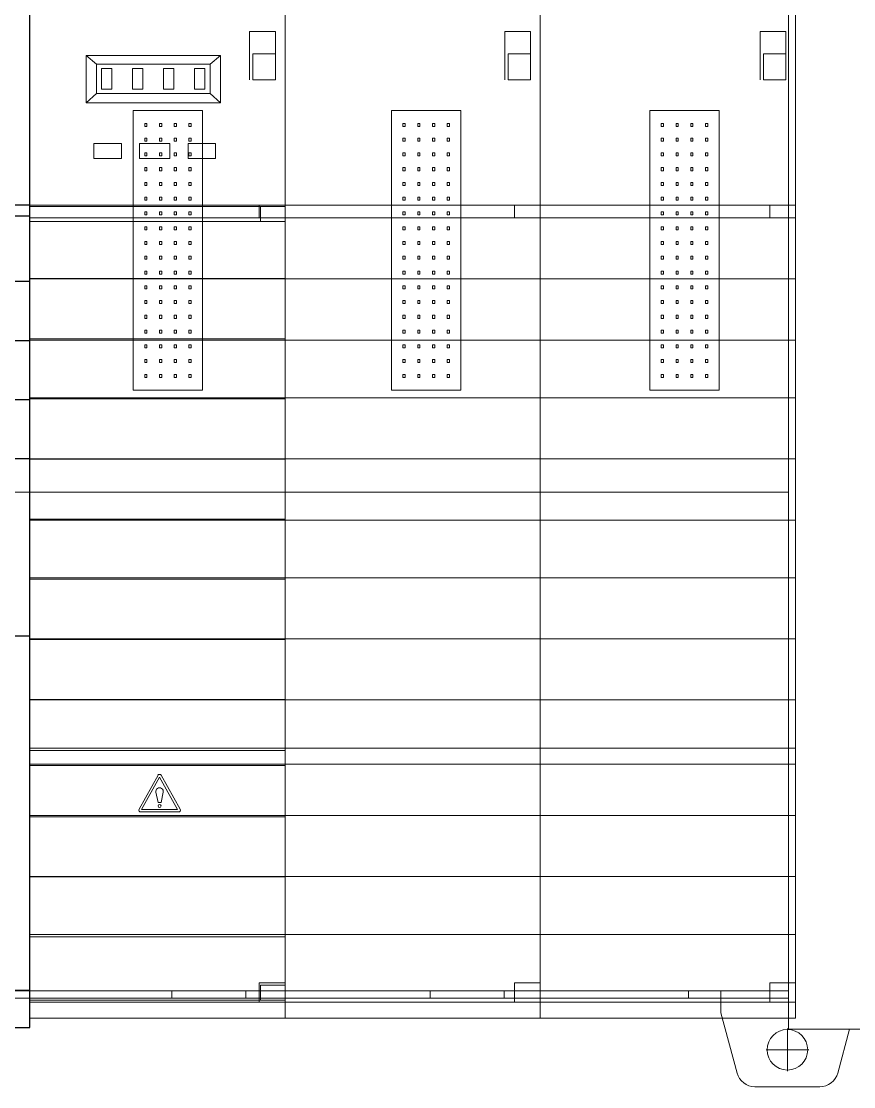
# Model space of a CAD drawing. Header units: millimetres. Extents: x 0 to 3780, y 0 to 2673.
# Drawn here: x 568.6 to 681.4, y 929 to 1073.3 of the extents above; entities that cross this region are included whole.
import ezdxf

# ---------------------------------------------------------------- set-up
doc = ezdxf.new("R2010")
doc.units = ezdxf.units.MM
for name, color, linetype, lineweight in [('AM_0', 7, 'Continuous', 5), ('AM_7', 7, 'Continuous', 5), ('AM_9', 6, 'Continuous', 5), ('EPLAN100', 7, 'Continuous', 5), ('EPLAN102', 7, 'Continuous', 5)]:
    doc.layers.add(name, color=color, linetype=linetype, lineweight=lineweight)

msp = doc.modelspace()

# ---------------------------------------------------------------- linework, layer by layer
at = {"lineweight": 0}
for p, q in [((599.54, 1065.41), (599.54, 1071.94)), ((603.04, 1071.94), (599.54, 1071.94)), ((603.04, 1068.9), (603.04, 1071.94)), ((634.14, 1065.41), (634.14, 1071.94)), ((637.64, 1071.94), (634.14, 1071.94)), ((637.64, 1068.9), (637.64, 1071.94)), ((668.74, 1065.41), (668.74, 1071.94)), ((672.24, 1071.94), (668.74, 1071.94)), ((672.24, 1068.9), (672.24, 1071.94)), ((599.98, 1068.9), (603.04, 1068.9)), ((599.98, 1068.9), (599.98, 1065.41)), ((603.04, 1065.41), (603.04, 1068.9)), ((634.58, 1068.9), (637.64, 1068.9)), ((634.58, 1068.9), (634.58, 1065.41)), ((637.64, 1065.41), (637.64, 1068.9)), ((669.18, 1068.9), (672.24, 1068.9)), ((669.18, 1068.9), (669.18, 1065.41)), ((672.24, 1065.41), (672.24, 1068.9)), ((599.98, 1065.41), (603.04, 1065.41)), ((634.58, 1065.41), (637.64, 1065.41)), ((669.18, 1065.41), (672.24, 1065.41)), ((569.75, 1048.44), (604.35, 1048.44)), ((569.75, 1048.23), (604.35, 1048.23)), ((600.85, 1046.7), (600.85, 1048.44)), ((601.04, 1046.19), (601.04, 1048.23)), ((604.35, 1048.44), (638.95, 1048.44)), ((635.45, 1046.7), (635.45, 1048.44)), ((638.95, 1048.44), (673.55, 1048.44)), ((670.05, 1046.7), (670.05, 1048.44)), ((569.75, 1046.7), (604.35, 1046.7)), ((569.75, 1046.19), (604.35, 1046.19)), ((604.35, 1046.7), (638.95, 1046.7)), ((638.95, 1046.7), (673.55, 1046.7)), ((569.75, 1038.43), (604.35, 1038.43)), ((569.78, 1038.5), (604.38, 1038.5)), ((604.35, 1038.43), (638.95, 1038.43)), ((638.95, 1038.43), (673.55, 1038.43)), ((569.75, 1030.33), (604.35, 1030.33)), ((569.75, 1030.15), (604.35, 1030.15)), ((604.35, 1030.15), (638.95, 1030.15)), ((638.95, 1030.15), (673.55, 1030.15)), ((569.75, 1022.33), (604.35, 1022.33)), ((569.75, 1022.18), (604.35, 1022.18)), ((604.35, 1022.33), (638.95, 1022.33)), ((638.95, 1022.33), (673.55, 1022.33)), ((569.75, 1014.05), (604.35, 1014.05)), ((569.75, 1014.03), (604.35, 1014.03)), ((604.35, 1014.05), (638.95, 1014.05)), ((638.95, 1014.05), (673.55, 1014.05)), ((569.75, 1005.9), (604.35, 1005.9)), ((569.75, 1005.78), (604.35, 1005.78)), ((604.35, 1005.78), (638.95, 1005.78)), ((638.95, 1005.78), (673.55, 1005.78)), ((569.75, 997.96), (604.35, 997.96)), ((569.75, 997.76), (604.35, 997.76)), ((604.35, 997.96), (638.95, 997.96)), ((638.95, 997.96), (673.55, 997.96)), ((569.75, 989.68), (604.35, 989.68)), ((569.75, 989.61), (604.35, 989.61)), ((604.35, 989.68), (638.95, 989.68)), ((638.95, 989.68), (673.55, 989.68)), ((569.75, 981.46), (604.35, 981.46)), ((569.75, 981.41), (604.35, 981.41)), ((604.35, 981.41), (638.95, 981.41)), ((638.95, 981.41), (673.55, 981.41)), ((569.75, 974.89), (604.35, 974.89)), ((569.75, 974.55), (604.35, 974.55)), ((604.35, 974.89), (638.95, 974.89)), ((638.95, 974.89), (673.55, 974.89)), ((569.75, 972.71), (604.35, 972.71)), ((569.75, 972.52), (604.35, 972.52)), ((604.35, 972.71), (638.95, 972.71)), ((638.95, 972.71), (673.55, 972.71)), ((569.75, 965.74), (604.35, 965.74)), ((569.75, 965.59), (604.35, 965.59)), ((604.35, 965.74), (638.95, 965.74)), ((638.95, 965.74), (673.55, 965.74)), ((569.75, 957.49), (604.35, 957.49)), ((569.75, 957.45), (604.35, 957.45)), ((604.35, 957.49), (638.95, 957.49)), ((638.95, 957.49), (673.55, 957.49)), ((569.75, 949.64), (604.35, 949.64)), ((604.35, 949.64), (638.95, 949.64)), ((638.95, 949.64), (673.55, 949.64)), ((569.75, 949.32), (604.35, 949.32)), ((600.85, 940.5), (600.85, 943.11)), ((604.35, 943.11), (600.85, 943.11)), ((601.04, 940.77), (601.04, 942.8)), ((604.35, 942.8), (601.04, 942.8)), ((635.45, 940.5), (635.45, 943.11)), ((638.95, 943.11), (635.45, 943.11)), ((670.05, 940.5), (670.05, 943.11)), ((673.55, 943.11), (670.05, 943.11))]:
    msp.add_line(p, q, dxfattribs=at)
at = {"color": 7, "linetype": 'Continuous', "lineweight": 0, "ltscale": 1.21}
for p, q in [((587.14, 971.21), (584.57, 966.6)), ((590.14, 966.6), (587.56, 971.21)), ((584.91, 966.56), (587.35, 970.93)), ((587.35, 970.93), (589.79, 966.56)), ((586.86, 968.9), (587.15, 967.53)), ((587.55, 967.53), (587.85, 968.9)), ((587.15, 967.53), (587.55, 967.53)), ((584.78, 966.24), (589.93, 966.24)), ((589.79, 966.56), (584.91, 966.56))]:
    msp.add_line(p, q, dxfattribs=at)
at = {"lineweight": 0}
for points in [[(604.35, 940.5), (569.75, 940.5), (569.75, 1082.83), (604.35, 1082.83)], [(569.75, 1082.83), (569.75, 940.5), (604.35, 940.5), (604.35, 1082.83)], [(569.75, 1082.83), (569.75, 940.77), (604.35, 940.77), (604.35, 1082.83)], [(604.35, 940.77), (569.75, 940.77), (569.75, 1082.83), (604.35, 1082.83)], [(638.95, 940.5), (604.35, 940.5), (604.35, 1082.83), (638.95, 1082.83)], [(604.35, 1082.83), (604.35, 940.5), (638.95, 940.5), (638.95, 1082.83)], [(673.55, 940.5), (638.95, 940.5), (638.95, 1082.83), (673.55, 1082.83)], [(638.95, 1082.83), (638.95, 940.5), (673.55, 940.5), (673.55, 1082.83)], [(603.04, 1065.41), (603.04, 1068.9), (599.98, 1068.9), (599.98, 1065.41)], [(637.64, 1065.41), (637.64, 1068.9), (634.58, 1068.9), (634.58, 1065.41)], [(672.24, 1065.41), (672.24, 1068.9), (669.18, 1068.9), (669.18, 1065.41)], [(582.18, 1054.75), (582.18, 1056.78), (578.46, 1056.78), (578.46, 1054.75)], [(588.76, 1054.75), (588.76, 1056.78), (584.65, 1056.78), (584.65, 1054.75)], [(594.93, 1054.75), (594.93, 1056.78), (591.23, 1056.78), (591.23, 1054.75)], [(604.35, 938.33), (604.35, 940.77), (604.35, 938.33), (569.75, 938.33), (569.75, 940.77), (569.75, 938.33)], [(604.35, 938.33), (604.35, 940.5), (604.35, 938.33), (569.75, 938.33), (569.75, 940.5), (569.75, 938.33)], [(638.95, 938.33), (638.95, 940.5), (638.95, 938.33), (604.35, 938.33), (604.35, 940.5), (604.35, 938.33)], [(673.55, 938.33), (673.55, 940.5), (673.55, 938.33), (638.95, 938.33), (638.95, 940.5), (638.95, 938.33)]]:
    msp.add_lwpolyline(points, close=True, dxfattribs=at)
at = {"color": 7, "linetype": 'Continuous', "lineweight": 0, "ltscale": 1.21}
msp.add_circle((587.35, 967.05), 0.201, dxfattribs=at)
for centre, radius, start, end in [((587.35, 971.09), 0.242, 29.2, 150.8), ((587.35, 969), 0.506, 347.8686, 192.1314), ((584.78, 966.48), 0.242, 150.8, 270), ((589.93, 966.48), 0.242, 270, 29.2)]:
    msp.add_arc(centre, radius, start, end, dxfattribs=at)
at = {"layer": 'AM_0'}
for p, q in [((672.58, 1082.08), (672.58, 936.8)), ((593.19, 1061.25), (583.79, 1061.25)), ((583.79, 1061.25), (583.79, 1023.35)), ((593.19, 1023.35), (593.19, 1061.25)), ((628.19, 1061.25), (618.79, 1061.25)), ((618.79, 1061.25), (618.79, 1023.35)), ((628.19, 1023.35), (628.19, 1061.25)), ((663.19, 1061.25), (653.79, 1061.25)), ((653.79, 1061.25), (653.79, 1023.35)), ((663.19, 1023.35), (663.19, 1061.25)), ((585.34, 1059.5), (585.34, 1059.09)), ((585.64, 1059.5), (585.34, 1059.5)), ((585.64, 1059.09), (585.64, 1059.5)), ((587.34, 1059.5), (587.34, 1059.09)), ((587.64, 1059.5), (587.34, 1059.5)), ((587.64, 1059.09), (587.64, 1059.5)), ((589.34, 1059.5), (589.34, 1059.09)), ((589.64, 1059.5), (589.34, 1059.5)), ((589.64, 1059.09), (589.64, 1059.5)), ((591.34, 1059.5), (591.34, 1059.09)), ((591.64, 1059.5), (591.34, 1059.5)), ((591.64, 1059.09), (591.64, 1059.5)), ((620.34, 1059.5), (620.34, 1059.09)), ((620.64, 1059.5), (620.34, 1059.5)), ((620.64, 1059.09), (620.64, 1059.5)), ((622.34, 1059.5), (622.34, 1059.09)), ((622.64, 1059.5), (622.34, 1059.5)), ((622.64, 1059.09), (622.64, 1059.5)), ((624.34, 1059.5), (624.34, 1059.09)), ((624.64, 1059.5), (624.34, 1059.5)), ((624.64, 1059.09), (624.64, 1059.5)), ((626.34, 1059.5), (626.34, 1059.09)), ((626.64, 1059.5), (626.34, 1059.5)), ((626.64, 1059.09), (626.64, 1059.5)), ((655.34, 1059.5), (655.34, 1059.09)), ((655.64, 1059.5), (655.34, 1059.5)), ((655.64, 1059.09), (655.64, 1059.5)), ((657.34, 1059.5), (657.34, 1059.09)), ((657.64, 1059.5), (657.34, 1059.5)), ((657.64, 1059.09), (657.64, 1059.5)), ((659.34, 1059.5), (659.34, 1059.09)), ((659.64, 1059.5), (659.34, 1059.5)), ((659.64, 1059.09), (659.64, 1059.5)), ((661.34, 1059.5), (661.34, 1059.09)), ((661.64, 1059.5), (661.34, 1059.5)), ((661.64, 1059.09), (661.64, 1059.5)), ((585.34, 1059.09), (585.64, 1059.09)), ((587.34, 1059.09), (587.64, 1059.09)), ((589.34, 1059.09), (589.64, 1059.09)), ((591.34, 1059.09), (591.64, 1059.09)), ((620.34, 1059.09), (620.64, 1059.09)), ((622.34, 1059.09), (622.64, 1059.09)), ((624.34, 1059.09), (624.64, 1059.09)), ((626.34, 1059.09), (626.64, 1059.09)), ((655.34, 1059.09), (655.64, 1059.09)), ((657.34, 1059.09), (657.64, 1059.09)), ((659.34, 1059.09), (659.64, 1059.09)), ((661.34, 1059.09), (661.64, 1059.09)), ((585.34, 1057.5), (585.34, 1057.09)), ((585.64, 1057.5), (585.34, 1057.5)), ((585.34, 1057.09), (585.64, 1057.09)), ((585.64, 1057.09), (585.64, 1057.5)), ((587.34, 1057.5), (587.34, 1057.09)), ((587.64, 1057.5), (587.34, 1057.5)), ((587.34, 1057.09), (587.64, 1057.09)), ((587.64, 1057.09), (587.64, 1057.5)), ((589.34, 1057.5), (589.34, 1057.09)), ((589.64, 1057.5), (589.34, 1057.5)), ((589.34, 1057.09), (589.64, 1057.09)), ((589.64, 1057.09), (589.64, 1057.5)), ((591.34, 1057.5), (591.34, 1057.09)), ((591.64, 1057.5), (591.34, 1057.5)), ((591.34, 1057.09), (591.64, 1057.09)), ((591.64, 1057.09), (591.64, 1057.5)), ((620.34, 1057.5), (620.34, 1057.09)), ((620.64, 1057.5), (620.34, 1057.5)), ((620.34, 1057.09), (620.64, 1057.09)), ((620.64, 1057.09), (620.64, 1057.5)), ((622.34, 1057.5), (622.34, 1057.09)), ((622.64, 1057.5), (622.34, 1057.5)), ((622.34, 1057.09), (622.64, 1057.09)), ((622.64, 1057.09), (622.64, 1057.5)), ((624.34, 1057.5), (624.34, 1057.09)), ((624.64, 1057.5), (624.34, 1057.5)), ((624.34, 1057.09), (624.64, 1057.09)), ((624.64, 1057.09), (624.64, 1057.5)), ((626.34, 1057.5), (626.34, 1057.09)), ((626.64, 1057.5), (626.34, 1057.5)), ((626.34, 1057.09), (626.64, 1057.09)), ((626.64, 1057.09), (626.64, 1057.5)), ((655.34, 1057.5), (655.34, 1057.09)), ((655.64, 1057.5), (655.34, 1057.5)), ((655.34, 1057.09), (655.64, 1057.09)), ((655.64, 1057.09), (655.64, 1057.5)), ((657.34, 1057.5), (657.34, 1057.09)), ((657.64, 1057.5), (657.34, 1057.5)), ((657.34, 1057.09), (657.64, 1057.09)), ((657.64, 1057.09), (657.64, 1057.5)), ((659.64, 1057.5), (659.34, 1057.5)), ((659.34, 1057.5), (659.34, 1057.09)), ((659.34, 1057.09), (659.64, 1057.09)), ((659.64, 1057.09), (659.64, 1057.5)), ((661.34, 1057.5), (661.34, 1057.09)), ((661.64, 1057.5), (661.34, 1057.5)), ((661.34, 1057.09), (661.64, 1057.09)), ((661.64, 1057.09), (661.64, 1057.5)), ((585.34, 1055.5), (585.34, 1055.09)), ((585.64, 1055.5), (585.34, 1055.5)), ((585.34, 1055.09), (585.64, 1055.09)), ((585.64, 1055.09), (585.64, 1055.5)), ((587.34, 1055.5), (587.34, 1055.09)), ((587.64, 1055.5), (587.34, 1055.5)), ((587.34, 1055.09), (587.64, 1055.09)), ((587.64, 1055.09), (587.64, 1055.5)), ((589.34, 1055.5), (589.34, 1055.09)), ((589.64, 1055.5), (589.34, 1055.5)), ((589.34, 1055.09), (589.64, 1055.09)), ((589.64, 1055.09), (589.64, 1055.5)), ((591.34, 1055.5), (591.34, 1055.09)), ((591.64, 1055.5), (591.34, 1055.5)), ((591.34, 1055.09), (591.64, 1055.09)), ((591.64, 1055.09), (591.64, 1055.5)), ((620.34, 1055.5), (620.34, 1055.09)), ((620.64, 1055.5), (620.34, 1055.5)), ((620.34, 1055.09), (620.64, 1055.09)), ((620.64, 1055.09), (620.64, 1055.5)), ((622.34, 1055.5), (622.34, 1055.09)), ((622.64, 1055.5), (622.34, 1055.5)), ((622.34, 1055.09), (622.64, 1055.09)), ((622.64, 1055.09), (622.64, 1055.5)), ((624.34, 1055.5), (624.34, 1055.09)), ((624.64, 1055.5), (624.34, 1055.5)), ((624.34, 1055.09), (624.64, 1055.09)), ((624.64, 1055.09), (624.64, 1055.5)), ((626.34, 1055.5), (626.34, 1055.09)), ((626.64, 1055.5), (626.34, 1055.5)), ((626.34, 1055.09), (626.64, 1055.09)), ((626.64, 1055.09), (626.64, 1055.5)), ((655.34, 1055.5), (655.34, 1055.09)), ((655.64, 1055.5), (655.34, 1055.5)), ((655.34, 1055.09), (655.64, 1055.09)), ((655.64, 1055.09), (655.64, 1055.5)), ((657.34, 1055.5), (657.34, 1055.09)), ((657.64, 1055.5), (657.34, 1055.5)), ((657.34, 1055.09), (657.64, 1055.09)), ((657.64, 1055.09), (657.64, 1055.5)), ((659.34, 1055.5), (659.34, 1055.09)), ((659.64, 1055.5), (659.34, 1055.5)), ((659.34, 1055.09), (659.64, 1055.09)), ((659.64, 1055.09), (659.64, 1055.5)), ((661.64, 1055.5), (661.34, 1055.5)), ((661.34, 1055.5), (661.34, 1055.09)), ((661.34, 1055.09), (661.64, 1055.09)), ((661.64, 1055.09), (661.64, 1055.5)), ((585.34, 1053.5), (585.34, 1053.09)), ((585.64, 1053.5), (585.34, 1053.5)), ((585.64, 1053.09), (585.64, 1053.5)), ((587.34, 1053.5), (587.34, 1053.09)), ((587.64, 1053.5), (587.34, 1053.5)), ((587.64, 1053.09), (587.64, 1053.5)), ((589.34, 1053.5), (589.34, 1053.09)), ((589.64, 1053.5), (589.34, 1053.5)), ((589.64, 1053.09), (589.64, 1053.5)), ((591.34, 1053.5), (591.34, 1053.09)), ((591.64, 1053.5), (591.34, 1053.5)), ((591.64, 1053.09), (591.64, 1053.5)), ((620.64, 1053.5), (620.34, 1053.5)), ((620.34, 1053.5), (620.34, 1053.09)), ((620.64, 1053.09), (620.64, 1053.5)), ((622.34, 1053.5), (622.34, 1053.09)), ((622.64, 1053.5), (622.34, 1053.5)), ((622.64, 1053.09), (622.64, 1053.5)), ((624.34, 1053.5), (624.34, 1053.09)), ((624.64, 1053.5), (624.34, 1053.5)), ((624.64, 1053.09), (624.64, 1053.5)), ((626.34, 1053.5), (626.34, 1053.09)), ((626.64, 1053.5), (626.34, 1053.5)), ((626.64, 1053.09), (626.64, 1053.5)), ((655.34, 1053.5), (655.34, 1053.09)), ((655.64, 1053.5), (655.34, 1053.5)), ((655.64, 1053.09), (655.64, 1053.5)), ((657.34, 1053.5), (657.34, 1053.09)), ((657.64, 1053.5), (657.34, 1053.5)), ((657.64, 1053.09), (657.64, 1053.5)), ((659.34, 1053.5), (659.34, 1053.09)), ((659.64, 1053.5), (659.34, 1053.5)), ((659.64, 1053.09), (659.64, 1053.5)), ((661.34, 1053.5), (661.34, 1053.09)), ((661.64, 1053.5), (661.34, 1053.5)), ((661.64, 1053.09), (661.64, 1053.5)), ((585.34, 1053.09), (585.64, 1053.09)), ((587.34, 1053.09), (587.64, 1053.09)), ((589.34, 1053.09), (589.64, 1053.09)), ((591.34, 1053.09), (591.64, 1053.09)), ((620.34, 1053.09), (620.64, 1053.09)), ((622.34, 1053.09), (622.64, 1053.09)), ((624.34, 1053.09), (624.64, 1053.09)), ((626.34, 1053.09), (626.64, 1053.09)), ((655.34, 1053.09), (655.64, 1053.09)), ((657.34, 1053.09), (657.64, 1053.09)), ((659.34, 1053.09), (659.64, 1053.09)), ((661.34, 1053.09), (661.64, 1053.09)), ((585.34, 1051.5), (585.34, 1051.09)), ((585.64, 1051.5), (585.34, 1051.5)), ((585.34, 1051.09), (585.64, 1051.09)), ((585.64, 1051.09), (585.64, 1051.5)), ((587.34, 1051.5), (587.34, 1051.09)), ((587.64, 1051.5), (587.34, 1051.5)), ((587.34, 1051.09), (587.64, 1051.09)), ((587.64, 1051.09), (587.64, 1051.5)), ((589.34, 1051.5), (589.34, 1051.09)), ((589.64, 1051.5), (589.34, 1051.5)), ((589.34, 1051.09), (589.64, 1051.09)), ((589.64, 1051.09), (589.64, 1051.5)), ((591.34, 1051.5), (591.34, 1051.09)), ((591.64, 1051.5), (591.34, 1051.5)), ((591.34, 1051.09), (591.64, 1051.09)), ((591.64, 1051.09), (591.64, 1051.5)), ((620.34, 1051.5), (620.34, 1051.09)), ((620.64, 1051.5), (620.34, 1051.5)), ((620.34, 1051.09), (620.64, 1051.09)), ((620.64, 1051.09), (620.64, 1051.5)), ((622.34, 1051.5), (622.34, 1051.09)), ((622.64, 1051.5), (622.34, 1051.5)), ((622.34, 1051.09), (622.64, 1051.09)), ((622.64, 1051.09), (622.64, 1051.5)), ((624.34, 1051.5), (624.34, 1051.09)), ((624.64, 1051.5), (624.34, 1051.5)), ((624.34, 1051.09), (624.64, 1051.09)), ((624.64, 1051.09), (624.64, 1051.5)), ((626.34, 1051.5), (626.34, 1051.09)), ((626.64, 1051.5), (626.34, 1051.5)), ((626.34, 1051.09), (626.64, 1051.09)), ((626.64, 1051.09), (626.64, 1051.5)), ((655.34, 1051.5), (655.34, 1051.09)), ((655.64, 1051.5), (655.34, 1051.5)), ((655.34, 1051.09), (655.64, 1051.09)), ((655.64, 1051.09), (655.64, 1051.5)), ((657.34, 1051.5), (657.34, 1051.09)), ((657.64, 1051.5), (657.34, 1051.5)), ((657.34, 1051.09), (657.64, 1051.09)), ((657.64, 1051.09), (657.64, 1051.5)), ((659.34, 1051.5), (659.34, 1051.09)), ((659.64, 1051.5), (659.34, 1051.5)), ((659.34, 1051.09), (659.64, 1051.09)), ((659.64, 1051.09), (659.64, 1051.5)), ((661.34, 1051.5), (661.34, 1051.09)), ((661.64, 1051.5), (661.34, 1051.5)), ((661.34, 1051.09), (661.64, 1051.09)), ((661.64, 1051.09), (661.64, 1051.5)), ((585.34, 1049.5), (585.34, 1049.09)), ((585.64, 1049.5), (585.34, 1049.5)), ((585.34, 1049.09), (585.64, 1049.09)), ((585.64, 1049.09), (585.64, 1049.5)), ((587.34, 1049.5), (587.34, 1049.09)), ((587.64, 1049.5), (587.34, 1049.5)), ((587.34, 1049.09), (587.64, 1049.09)), ((587.64, 1049.09), (587.64, 1049.5)), ((589.34, 1049.5), (589.34, 1049.09)), ((589.64, 1049.5), (589.34, 1049.5)), ((589.34, 1049.09), (589.64, 1049.09)), ((589.64, 1049.09), (589.64, 1049.5)), ((591.34, 1049.5), (591.34, 1049.09)), ((591.64, 1049.5), (591.34, 1049.5)), ((591.34, 1049.09), (591.64, 1049.09)), ((591.64, 1049.09), (591.64, 1049.5)), ((620.34, 1049.5), (620.34, 1049.09)), ((620.64, 1049.5), (620.34, 1049.5)), ((620.34, 1049.09), (620.64, 1049.09)), ((620.64, 1049.09), (620.64, 1049.5)), ((622.34, 1049.5), (622.34, 1049.09)), ((622.64, 1049.5), (622.34, 1049.5)), ((622.34, 1049.09), (622.64, 1049.09)), ((622.64, 1049.09), (622.64, 1049.5)), ((624.34, 1049.5), (624.34, 1049.09)), ((624.64, 1049.5), (624.34, 1049.5)), ((624.34, 1049.09), (624.64, 1049.09)), ((624.64, 1049.09), (624.64, 1049.5)), ((626.34, 1049.5), (626.34, 1049.09)), ((626.64, 1049.5), (626.34, 1049.5)), ((626.34, 1049.09), (626.64, 1049.09)), ((626.64, 1049.09), (626.64, 1049.5)), ((655.34, 1049.5), (655.34, 1049.09)), ((655.64, 1049.5), (655.34, 1049.5)), ((655.34, 1049.09), (655.64, 1049.09)), ((655.64, 1049.09), (655.64, 1049.5)), ((657.34, 1049.5), (657.34, 1049.09)), ((657.64, 1049.5), (657.34, 1049.5)), ((657.34, 1049.09), (657.64, 1049.09)), ((657.64, 1049.09), (657.64, 1049.5)), ((659.34, 1049.5), (659.34, 1049.09)), ((659.64, 1049.5), (659.34, 1049.5)), ((659.34, 1049.09), (659.64, 1049.09)), ((659.64, 1049.09), (659.64, 1049.5)), ((661.34, 1049.5), (661.34, 1049.09)), ((661.64, 1049.5), (661.34, 1049.5)), ((661.34, 1049.09), (661.64, 1049.09)), ((661.64, 1049.09), (661.64, 1049.5)), ((585.34, 1047.5), (585.34, 1047.09)), ((585.64, 1047.5), (585.34, 1047.5)), ((585.34, 1047.09), (585.64, 1047.09)), ((585.64, 1047.09), (585.64, 1047.5)), ((587.34, 1047.5), (587.34, 1047.09)), ((587.64, 1047.5), (587.34, 1047.5)), ((587.34, 1047.09), (587.64, 1047.09)), ((587.64, 1047.09), (587.64, 1047.5)), ((589.34, 1047.5), (589.34, 1047.09)), ((589.64, 1047.5), (589.34, 1047.5)), ((589.34, 1047.09), (589.64, 1047.09)), ((589.64, 1047.09), (589.64, 1047.5)), ((591.34, 1047.5), (591.34, 1047.09)), ((591.64, 1047.5), (591.34, 1047.5)), ((591.34, 1047.09), (591.64, 1047.09)), ((591.64, 1047.09), (591.64, 1047.5)), ((620.34, 1047.5), (620.34, 1047.09)), ((620.64, 1047.5), (620.34, 1047.5)), ((620.34, 1047.09), (620.64, 1047.09)), ((620.64, 1047.09), (620.64, 1047.5)), ((622.34, 1047.5), (622.34, 1047.09)), ((622.64, 1047.5), (622.34, 1047.5)), ((622.34, 1047.09), (622.64, 1047.09)), ((622.64, 1047.09), (622.64, 1047.5)), ((624.34, 1047.5), (624.34, 1047.09)), ((624.64, 1047.5), (624.34, 1047.5)), ((624.34, 1047.09), (624.64, 1047.09)), ((624.64, 1047.09), (624.64, 1047.5)), ((626.34, 1047.5), (626.34, 1047.09)), ((626.64, 1047.5), (626.34, 1047.5)), ((626.34, 1047.09), (626.64, 1047.09)), ((626.64, 1047.09), (626.64, 1047.5)), ((655.34, 1047.5), (655.34, 1047.09)), ((655.64, 1047.5), (655.34, 1047.5)), ((655.34, 1047.09), (655.64, 1047.09)), ((655.64, 1047.09), (655.64, 1047.5)), ((657.34, 1047.5), (657.34, 1047.09)), ((657.64, 1047.5), (657.34, 1047.5)), ((657.34, 1047.09), (657.64, 1047.09)), ((657.64, 1047.09), (657.64, 1047.5)), ((659.34, 1047.5), (659.34, 1047.09)), ((659.64, 1047.5), (659.34, 1047.5)), ((659.34, 1047.09), (659.64, 1047.09)), ((659.64, 1047.09), (659.64, 1047.5)), ((661.34, 1047.5), (661.34, 1047.09)), ((661.64, 1047.5), (661.34, 1047.5)), ((661.34, 1047.09), (661.64, 1047.09)), ((661.64, 1047.09), (661.64, 1047.5)), ((585.34, 1045.5), (585.34, 1045.09)), ((585.64, 1045.5), (585.34, 1045.5)), ((585.34, 1045.09), (585.64, 1045.09)), ((585.64, 1045.09), (585.64, 1045.5)), ((587.34, 1045.5), (587.34, 1045.09)), ((587.64, 1045.5), (587.34, 1045.5)), ((587.34, 1045.09), (587.64, 1045.09)), ((587.64, 1045.09), (587.64, 1045.5)), ((589.34, 1045.5), (589.34, 1045.09)), ((589.64, 1045.5), (589.34, 1045.5)), ((589.34, 1045.09), (589.64, 1045.09)), ((589.64, 1045.09), (589.64, 1045.5)), ((591.34, 1045.5), (591.34, 1045.09)), ((591.64, 1045.5), (591.34, 1045.5)), ((591.34, 1045.09), (591.64, 1045.09)), ((591.64, 1045.09), (591.64, 1045.5)), ((620.34, 1045.5), (620.34, 1045.09)), ((620.64, 1045.5), (620.34, 1045.5)), ((620.34, 1045.09), (620.64, 1045.09)), ((620.64, 1045.09), (620.64, 1045.5)), ((622.34, 1045.5), (622.34, 1045.09)), ((622.64, 1045.5), (622.34, 1045.5)), ((622.34, 1045.09), (622.64, 1045.09)), ((622.64, 1045.09), (622.64, 1045.5)), ((624.34, 1045.5), (624.34, 1045.09)), ((624.64, 1045.5), (624.34, 1045.5)), ((624.34, 1045.09), (624.64, 1045.09)), ((624.64, 1045.09), (624.64, 1045.5)), ((626.34, 1045.5), (626.34, 1045.09)), ((626.64, 1045.5), (626.34, 1045.5)), ((626.34, 1045.09), (626.64, 1045.09)), ((626.64, 1045.09), (626.64, 1045.5)), ((655.64, 1045.5), (655.34, 1045.5)), ((655.34, 1045.5), (655.34, 1045.09)), ((655.34, 1045.09), (655.64, 1045.09)), ((655.64, 1045.09), (655.64, 1045.5)), ((657.34, 1045.5), (657.34, 1045.09)), ((657.64, 1045.5), (657.34, 1045.5)), ((657.34, 1045.09), (657.64, 1045.09)), ((657.64, 1045.09), (657.64, 1045.5)), ((659.34, 1045.5), (659.34, 1045.09)), ((659.64, 1045.5), (659.34, 1045.5)), ((659.34, 1045.09), (659.64, 1045.09)), ((659.64, 1045.09), (659.64, 1045.5)), ((661.34, 1045.5), (661.34, 1045.09)), ((661.64, 1045.5), (661.34, 1045.5)), ((661.34, 1045.09), (661.64, 1045.09)), ((661.64, 1045.09), (661.64, 1045.5)), ((585.34, 1043.5), (585.34, 1043.09)), ((585.64, 1043.5), (585.34, 1043.5)), ((585.64, 1043.09), (585.64, 1043.5)), ((587.34, 1043.5), (587.34, 1043.09)), ((587.64, 1043.5), (587.34, 1043.5)), ((587.64, 1043.09), (587.64, 1043.5)), ((589.34, 1043.5), (589.34, 1043.09)), ((589.64, 1043.5), (589.34, 1043.5)), ((589.64, 1043.09), (589.64, 1043.5)), ((591.34, 1043.5), (591.34, 1043.09)), ((591.64, 1043.5), (591.34, 1043.5)), ((591.64, 1043.09), (591.64, 1043.5)), ((620.64, 1043.5), (620.34, 1043.5)), ((620.34, 1043.5), (620.34, 1043.09)), ((620.64, 1043.09), (620.64, 1043.5)), ((622.34, 1043.5), (622.34, 1043.09)), ((622.64, 1043.5), (622.34, 1043.5)), ((622.64, 1043.09), (622.64, 1043.5)), ((624.34, 1043.5), (624.34, 1043.09)), ((624.64, 1043.5), (624.34, 1043.5)), ((624.64, 1043.09), (624.64, 1043.5)), ((626.34, 1043.5), (626.34, 1043.09)), ((626.64, 1043.5), (626.34, 1043.5)), ((626.64, 1043.09), (626.64, 1043.5)), ((655.34, 1043.5), (655.34, 1043.09)), ((655.64, 1043.5), (655.34, 1043.5)), ((655.64, 1043.09), (655.64, 1043.5)), ((657.34, 1043.5), (657.34, 1043.09)), ((657.64, 1043.5), (657.34, 1043.5)), ((657.64, 1043.09), (657.64, 1043.5)), ((659.34, 1043.5), (659.34, 1043.09)), ((659.64, 1043.5), (659.34, 1043.5)), ((659.64, 1043.09), (659.64, 1043.5)), ((661.34, 1043.5), (661.34, 1043.09)), ((661.64, 1043.5), (661.34, 1043.5)), ((661.64, 1043.09), (661.64, 1043.5)), ((585.34, 1043.09), (585.64, 1043.09)), ((587.34, 1043.09), (587.64, 1043.09)), ((589.34, 1043.09), (589.64, 1043.09)), ((591.34, 1043.09), (591.64, 1043.09)), ((620.34, 1043.09), (620.64, 1043.09)), ((622.34, 1043.09), (622.64, 1043.09)), ((624.34, 1043.09), (624.64, 1043.09)), ((626.34, 1043.09), (626.64, 1043.09)), ((655.34, 1043.09), (655.64, 1043.09)), ((657.34, 1043.09), (657.64, 1043.09)), ((659.34, 1043.09), (659.64, 1043.09)), ((661.34, 1043.09), (661.64, 1043.09)), ((585.34, 1041.5), (585.34, 1041.09)), ((585.64, 1041.5), (585.34, 1041.5)), ((585.34, 1041.09), (585.64, 1041.09)), ((585.64, 1041.09), (585.64, 1041.5)), ((587.34, 1041.5), (587.34, 1041.09)), ((587.64, 1041.5), (587.34, 1041.5)), ((587.34, 1041.09), (587.64, 1041.09)), ((587.64, 1041.09), (587.64, 1041.5)), ((589.34, 1041.5), (589.34, 1041.09)), ((589.64, 1041.5), (589.34, 1041.5)), ((589.34, 1041.09), (589.64, 1041.09)), ((589.64, 1041.09), (589.64, 1041.5)), ((591.34, 1041.5), (591.34, 1041.09)), ((591.64, 1041.5), (591.34, 1041.5)), ((591.34, 1041.09), (591.64, 1041.09)), ((591.64, 1041.09), (591.64, 1041.5)), ((620.64, 1041.5), (620.34, 1041.5)), ((620.34, 1041.5), (620.34, 1041.09)), ((620.34, 1041.09), (620.64, 1041.09)), ((620.64, 1041.09), (620.64, 1041.5)), ((622.34, 1041.5), (622.34, 1041.09)), ((622.64, 1041.5), (622.34, 1041.5)), ((622.34, 1041.09), (622.64, 1041.09)), ((622.64, 1041.09), (622.64, 1041.5)), ((624.34, 1041.5), (624.34, 1041.09)), ((624.64, 1041.5), (624.34, 1041.5)), ((624.34, 1041.09), (624.64, 1041.09)), ((624.64, 1041.09), (624.64, 1041.5)), ((626.34, 1041.5), (626.34, 1041.09)), ((626.64, 1041.5), (626.34, 1041.5)), ((626.34, 1041.09), (626.64, 1041.09)), ((626.64, 1041.09), (626.64, 1041.5)), ((655.64, 1041.5), (655.34, 1041.5)), ((655.34, 1041.5), (655.34, 1041.09)), ((655.34, 1041.09), (655.64, 1041.09)), ((655.64, 1041.09), (655.64, 1041.5)), ((657.34, 1041.5), (657.34, 1041.09)), ((657.64, 1041.5), (657.34, 1041.5)), ((657.34, 1041.09), (657.64, 1041.09)), ((657.64, 1041.09), (657.64, 1041.5)), ((659.34, 1041.5), (659.34, 1041.09)), ((659.64, 1041.5), (659.34, 1041.5)), ((659.34, 1041.09), (659.64, 1041.09)), ((659.64, 1041.09), (659.64, 1041.5)), ((661.34, 1041.5), (661.34, 1041.09)), ((661.64, 1041.5), (661.34, 1041.5)), ((661.34, 1041.09), (661.64, 1041.09)), ((661.64, 1041.09), (661.64, 1041.5)), ((585.34, 1039.5), (585.34, 1039.09)), ((585.64, 1039.5), (585.34, 1039.5)), ((585.34, 1039.09), (585.64, 1039.09)), ((585.64, 1039.09), (585.64, 1039.5)), ((587.34, 1039.5), (587.34, 1039.09)), ((587.64, 1039.5), (587.34, 1039.5)), ((587.34, 1039.09), (587.64, 1039.09)), ((587.64, 1039.09), (587.64, 1039.5)), ((589.64, 1039.5), (589.34, 1039.5)), ((589.34, 1039.5), (589.34, 1039.09)), ((589.34, 1039.09), (589.64, 1039.09)), ((589.64, 1039.09), (589.64, 1039.5)), ((591.34, 1039.5), (591.34, 1039.09)), ((591.64, 1039.5), (591.34, 1039.5)), ((591.34, 1039.09), (591.64, 1039.09)), ((591.64, 1039.09), (591.64, 1039.5)), ((620.64, 1039.5), (620.34, 1039.5)), ((620.34, 1039.5), (620.34, 1039.09)), ((620.34, 1039.09), (620.64, 1039.09)), ((620.64, 1039.09), (620.64, 1039.5)), ((622.34, 1039.5), (622.34, 1039.09)), ((622.64, 1039.5), (622.34, 1039.5)), ((622.34, 1039.09), (622.64, 1039.09)), ((622.64, 1039.09), (622.64, 1039.5)), ((624.34, 1039.5), (624.34, 1039.09)), ((624.64, 1039.5), (624.34, 1039.5)), ((624.34, 1039.09), (624.64, 1039.09)), ((624.64, 1039.09), (624.64, 1039.5)), ((626.34, 1039.5), (626.34, 1039.09)), ((626.64, 1039.5), (626.34, 1039.5)), ((626.34, 1039.09), (626.64, 1039.09)), ((626.64, 1039.09), (626.64, 1039.5)), ((655.64, 1039.5), (655.34, 1039.5)), ((655.34, 1039.5), (655.34, 1039.09)), ((655.34, 1039.09), (655.64, 1039.09)), ((655.64, 1039.09), (655.64, 1039.5)), ((657.34, 1039.5), (657.34, 1039.09)), ((657.64, 1039.5), (657.34, 1039.5)), ((657.34, 1039.09), (657.64, 1039.09)), ((657.64, 1039.09), (657.64, 1039.5)), ((659.34, 1039.5), (659.34, 1039.09)), ((659.64, 1039.5), (659.34, 1039.5)), ((659.34, 1039.09), (659.64, 1039.09)), ((659.64, 1039.09), (659.64, 1039.5)), ((661.34, 1039.5), (661.34, 1039.09)), ((661.64, 1039.5), (661.34, 1039.5)), ((661.34, 1039.09), (661.64, 1039.09)), ((661.64, 1039.09), (661.64, 1039.5)), ((585.34, 1037.5), (585.34, 1037.09)), ((585.64, 1037.5), (585.34, 1037.5)), ((585.64, 1037.09), (585.64, 1037.5)), ((587.34, 1037.5), (587.34, 1037.09)), ((587.64, 1037.5), (587.34, 1037.5)), ((587.64, 1037.09), (587.64, 1037.5)), ((589.34, 1037.5), (589.34, 1037.09)), ((589.64, 1037.5), (589.34, 1037.5)), ((589.64, 1037.09), (589.64, 1037.5)), ((591.34, 1037.5), (591.34, 1037.09)), ((591.64, 1037.5), (591.34, 1037.5)), ((591.64, 1037.09), (591.64, 1037.5)), ((620.64, 1037.5), (620.34, 1037.5)), ((620.34, 1037.5), (620.34, 1037.09)), ((620.64, 1037.09), (620.64, 1037.5)), ((622.34, 1037.5), (622.34, 1037.09)), ((622.64, 1037.5), (622.34, 1037.5)), ((622.64, 1037.09), (622.64, 1037.5)), ((624.34, 1037.5), (624.34, 1037.09)), ((624.64, 1037.5), (624.34, 1037.5)), ((624.64, 1037.09), (624.64, 1037.5)), ((626.34, 1037.5), (626.34, 1037.09)), ((626.64, 1037.5), (626.34, 1037.5)), ((626.64, 1037.09), (626.64, 1037.5)), ((655.34, 1037.5), (655.34, 1037.09)), ((655.64, 1037.5), (655.34, 1037.5)), ((655.64, 1037.09), (655.64, 1037.5)), ((657.34, 1037.5), (657.34, 1037.09)), ((657.64, 1037.5), (657.34, 1037.5)), ((657.64, 1037.09), (657.64, 1037.5)), ((659.34, 1037.5), (659.34, 1037.09)), ((659.64, 1037.5), (659.34, 1037.5)), ((659.64, 1037.09), (659.64, 1037.5)), ((661.64, 1037.5), (661.34, 1037.5)), ((661.34, 1037.5), (661.34, 1037.09)), ((661.64, 1037.09), (661.64, 1037.5)), ((585.34, 1037.09), (585.64, 1037.09)), ((587.34, 1037.09), (587.64, 1037.09)), ((589.34, 1037.09), (589.64, 1037.09)), ((591.34, 1037.09), (591.64, 1037.09)), ((620.34, 1037.09), (620.64, 1037.09)), ((622.34, 1037.09), (622.64, 1037.09)), ((624.34, 1037.09), (624.64, 1037.09)), ((626.34, 1037.09), (626.64, 1037.09)), ((655.34, 1037.09), (655.64, 1037.09)), ((657.34, 1037.09), (657.64, 1037.09)), ((659.34, 1037.09), (659.64, 1037.09)), ((661.34, 1037.09), (661.64, 1037.09)), ((585.34, 1035.5), (585.34, 1035.09)), ((585.64, 1035.5), (585.34, 1035.5)), ((585.34, 1035.09), (585.64, 1035.09)), ((585.64, 1035.09), (585.64, 1035.5)), ((587.34, 1035.5), (587.34, 1035.09)), ((587.64, 1035.5), (587.34, 1035.5)), ((587.34, 1035.09), (587.64, 1035.09)), ((587.64, 1035.09), (587.64, 1035.5)), ((589.34, 1035.5), (589.34, 1035.09)), ((589.64, 1035.5), (589.34, 1035.5)), ((589.34, 1035.09), (589.64, 1035.09)), ((589.64, 1035.09), (589.64, 1035.5)), ((591.34, 1035.5), (591.34, 1035.09)), ((591.64, 1035.5), (591.34, 1035.5)), ((591.34, 1035.09), (591.64, 1035.09)), ((591.64, 1035.09), (591.64, 1035.5)), ((620.34, 1035.5), (620.34, 1035.09)), ((620.64, 1035.5), (620.34, 1035.5)), ((620.34, 1035.09), (620.64, 1035.09)), ((620.64, 1035.09), (620.64, 1035.5)), ((622.34, 1035.5), (622.34, 1035.09)), ((622.64, 1035.5), (622.34, 1035.5)), ((622.34, 1035.09), (622.64, 1035.09)), ((622.64, 1035.09), (622.64, 1035.5)), ((624.34, 1035.5), (624.34, 1035.09)), ((624.64, 1035.5), (624.34, 1035.5)), ((624.34, 1035.09), (624.64, 1035.09)), ((624.64, 1035.09), (624.64, 1035.5)), ((626.34, 1035.5), (626.34, 1035.09)), ((626.64, 1035.5), (626.34, 1035.5)), ((626.34, 1035.09), (626.64, 1035.09)), ((626.64, 1035.09), (626.64, 1035.5)), ((655.64, 1035.5), (655.34, 1035.5)), ((655.34, 1035.5), (655.34, 1035.09)), ((655.34, 1035.09), (655.64, 1035.09)), ((655.64, 1035.09), (655.64, 1035.5)), ((657.34, 1035.5), (657.34, 1035.09)), ((657.64, 1035.5), (657.34, 1035.5)), ((657.34, 1035.09), (657.64, 1035.09)), ((657.64, 1035.09), (657.64, 1035.5)), ((659.34, 1035.5), (659.34, 1035.09)), ((659.64, 1035.5), (659.34, 1035.5)), ((659.34, 1035.09), (659.64, 1035.09)), ((659.64, 1035.09), (659.64, 1035.5)), ((661.34, 1035.5), (661.34, 1035.09)), ((661.64, 1035.5), (661.34, 1035.5)), ((661.34, 1035.09), (661.64, 1035.09)), ((661.64, 1035.09), (661.64, 1035.5)), ((585.34, 1033.5), (585.34, 1033.09)), ((585.64, 1033.5), (585.34, 1033.5)), ((585.64, 1033.09), (585.64, 1033.5)), ((587.34, 1033.5), (587.34, 1033.09)), ((587.64, 1033.5), (587.34, 1033.5)), ((587.64, 1033.09), (587.64, 1033.5)), ((589.34, 1033.5), (589.34, 1033.09)), ((589.64, 1033.5), (589.34, 1033.5)), ((589.64, 1033.09), (589.64, 1033.5)), ((591.34, 1033.5), (591.34, 1033.09)), ((591.64, 1033.5), (591.34, 1033.5)), ((591.64, 1033.09), (591.64, 1033.5)), ((620.34, 1033.5), (620.34, 1033.09)), ((620.64, 1033.5), (620.34, 1033.5)), ((620.64, 1033.09), (620.64, 1033.5)), ((622.34, 1033.5), (622.34, 1033.09)), ((622.64, 1033.5), (622.34, 1033.5)), ((622.64, 1033.09), (622.64, 1033.5)), ((624.34, 1033.5), (624.34, 1033.09)), ((624.64, 1033.5), (624.34, 1033.5)), ((624.64, 1033.09), (624.64, 1033.5)), ((626.34, 1033.5), (626.34, 1033.09)), ((626.64, 1033.5), (626.34, 1033.5)), ((626.64, 1033.09), (626.64, 1033.5)), ((655.64, 1033.5), (655.34, 1033.5)), ((655.34, 1033.5), (655.34, 1033.09)), ((655.64, 1033.09), (655.64, 1033.5)), ((657.34, 1033.5), (657.34, 1033.09)), ((657.64, 1033.5), (657.34, 1033.5)), ((657.64, 1033.09), (657.64, 1033.5)), ((659.34, 1033.5), (659.34, 1033.09)), ((659.64, 1033.5), (659.34, 1033.5)), ((659.64, 1033.09), (659.64, 1033.5)), ((661.34, 1033.5), (661.34, 1033.09)), ((661.64, 1033.5), (661.34, 1033.5)), ((661.64, 1033.09), (661.64, 1033.5)), ((585.34, 1033.09), (585.64, 1033.09)), ((587.34, 1033.09), (587.64, 1033.09)), ((589.34, 1033.09), (589.64, 1033.09)), ((591.34, 1033.09), (591.64, 1033.09)), ((620.34, 1033.09), (620.64, 1033.09)), ((622.34, 1033.09), (622.64, 1033.09)), ((624.34, 1033.09), (624.64, 1033.09)), ((626.34, 1033.09), (626.64, 1033.09)), ((655.34, 1033.09), (655.64, 1033.09)), ((657.34, 1033.09), (657.64, 1033.09)), ((659.34, 1033.09), (659.64, 1033.09)), ((661.34, 1033.09), (661.64, 1033.09)), ((585.34, 1031.5), (585.34, 1031.09)), ((585.64, 1031.5), (585.34, 1031.5)), ((585.34, 1031.09), (585.64, 1031.09)), ((585.64, 1031.09), (585.64, 1031.5)), ((587.34, 1031.5), (587.34, 1031.09)), ((587.64, 1031.5), (587.34, 1031.5)), ((587.34, 1031.09), (587.64, 1031.09)), ((587.64, 1031.09), (587.64, 1031.5)), ((589.34, 1031.5), (589.34, 1031.09)), ((589.64, 1031.5), (589.34, 1031.5)), ((589.34, 1031.09), (589.64, 1031.09)), ((589.64, 1031.09), (589.64, 1031.5)), ((591.34, 1031.5), (591.34, 1031.09)), ((591.64, 1031.5), (591.34, 1031.5)), ((591.34, 1031.09), (591.64, 1031.09)), ((591.64, 1031.09), (591.64, 1031.5)), ((620.34, 1031.5), (620.34, 1031.09)), ((620.64, 1031.5), (620.34, 1031.5)), ((620.34, 1031.09), (620.64, 1031.09)), ((620.64, 1031.09), (620.64, 1031.5)), ((622.34, 1031.5), (622.34, 1031.09)), ((622.64, 1031.5), (622.34, 1031.5)), ((622.34, 1031.09), (622.64, 1031.09)), ((622.64, 1031.09), (622.64, 1031.5)), ((624.34, 1031.5), (624.34, 1031.09)), ((624.64, 1031.5), (624.34, 1031.5)), ((624.34, 1031.09), (624.64, 1031.09)), ((624.64, 1031.09), (624.64, 1031.5)), ((626.34, 1031.5), (626.34, 1031.09)), ((626.64, 1031.5), (626.34, 1031.5)), ((626.34, 1031.09), (626.64, 1031.09)), ((626.64, 1031.09), (626.64, 1031.5)), ((655.64, 1031.5), (655.34, 1031.5)), ((655.34, 1031.5), (655.34, 1031.09)), ((655.34, 1031.09), (655.64, 1031.09)), ((655.64, 1031.09), (655.64, 1031.5)), ((657.34, 1031.5), (657.34, 1031.09)), ((657.64, 1031.5), (657.34, 1031.5)), ((657.34, 1031.09), (657.64, 1031.09)), ((657.64, 1031.09), (657.64, 1031.5)), ((659.34, 1031.5), (659.34, 1031.09)), ((659.64, 1031.5), (659.34, 1031.5)), ((659.34, 1031.09), (659.64, 1031.09)), ((659.64, 1031.09), (659.64, 1031.5)), ((661.34, 1031.5), (661.34, 1031.09)), ((661.64, 1031.5), (661.34, 1031.5)), ((661.34, 1031.09), (661.64, 1031.09)), ((661.64, 1031.09), (661.64, 1031.5)), ((585.34, 1029.5), (585.34, 1029.09)), ((585.64, 1029.5), (585.34, 1029.5)), ((585.34, 1029.09), (585.64, 1029.09)), ((585.64, 1029.09), (585.64, 1029.5)), ((587.34, 1029.5), (587.34, 1029.09)), ((587.64, 1029.5), (587.34, 1029.5)), ((587.34, 1029.09), (587.64, 1029.09)), ((587.64, 1029.09), (587.64, 1029.5)), ((589.34, 1029.5), (589.34, 1029.09)), ((589.64, 1029.5), (589.34, 1029.5)), ((589.34, 1029.09), (589.64, 1029.09)), ((589.64, 1029.09), (589.64, 1029.5)), ((591.34, 1029.5), (591.34, 1029.09)), ((591.64, 1029.5), (591.34, 1029.5)), ((591.34, 1029.09), (591.64, 1029.09)), ((591.64, 1029.09), (591.64, 1029.5)), ((620.34, 1029.5), (620.34, 1029.09)), ((620.64, 1029.5), (620.34, 1029.5)), ((620.34, 1029.09), (620.64, 1029.09)), ((620.64, 1029.09), (620.64, 1029.5)), ((622.34, 1029.5), (622.34, 1029.09)), ((622.64, 1029.5), (622.34, 1029.5)), ((622.34, 1029.09), (622.64, 1029.09)), ((622.64, 1029.09), (622.64, 1029.5)), ((624.34, 1029.5), (624.34, 1029.09)), ((624.64, 1029.5), (624.34, 1029.5)), ((624.34, 1029.09), (624.64, 1029.09)), ((624.64, 1029.09), (624.64, 1029.5)), ((626.34, 1029.5), (626.34, 1029.09)), ((626.64, 1029.5), (626.34, 1029.5)), ((626.34, 1029.09), (626.64, 1029.09)), ((626.64, 1029.09), (626.64, 1029.5)), ((655.64, 1029.5), (655.34, 1029.5)), ((655.34, 1029.5), (655.34, 1029.09)), ((655.34, 1029.09), (655.64, 1029.09)), ((655.64, 1029.09), (655.64, 1029.5)), ((657.34, 1029.5), (657.34, 1029.09)), ((657.64, 1029.5), (657.34, 1029.5)), ((657.34, 1029.09), (657.64, 1029.09)), ((657.64, 1029.09), (657.64, 1029.5)), ((659.34, 1029.5), (659.34, 1029.09)), ((659.64, 1029.5), (659.34, 1029.5)), ((659.34, 1029.09), (659.64, 1029.09)), ((659.64, 1029.09), (659.64, 1029.5)), ((661.34, 1029.5), (661.34, 1029.09)), ((661.64, 1029.5), (661.34, 1029.5)), ((661.34, 1029.09), (661.64, 1029.09)), ((661.64, 1029.09), (661.64, 1029.5)), ((585.34, 1027.5), (585.34, 1027.09)), ((585.64, 1027.5), (585.34, 1027.5)), ((585.64, 1027.09), (585.64, 1027.5)), ((587.34, 1027.5), (587.34, 1027.09)), ((587.64, 1027.5), (587.34, 1027.5)), ((587.64, 1027.09), (587.64, 1027.5)), ((589.34, 1027.5), (589.34, 1027.09)), ((589.64, 1027.5), (589.34, 1027.5)), ((589.64, 1027.09), (589.64, 1027.5)), ((591.34, 1027.5), (591.34, 1027.09)), ((591.64, 1027.5), (591.34, 1027.5)), ((591.64, 1027.09), (591.64, 1027.5)), ((620.34, 1027.5), (620.34, 1027.09)), ((620.64, 1027.5), (620.34, 1027.5)), ((620.64, 1027.09), (620.64, 1027.5)), ((622.34, 1027.5), (622.34, 1027.09)), ((622.64, 1027.5), (622.34, 1027.5)), ((622.64, 1027.09), (622.64, 1027.5)), ((624.34, 1027.5), (624.34, 1027.09)), ((624.64, 1027.5), (624.34, 1027.5)), ((624.64, 1027.09), (624.64, 1027.5)), ((626.34, 1027.5), (626.34, 1027.09)), ((626.64, 1027.5), (626.34, 1027.5)), ((626.64, 1027.09), (626.64, 1027.5)), ((655.64, 1027.5), (655.34, 1027.5)), ((655.34, 1027.5), (655.34, 1027.09)), ((655.64, 1027.09), (655.64, 1027.5)), ((657.34, 1027.5), (657.34, 1027.09)), ((657.64, 1027.5), (657.34, 1027.5)), ((657.64, 1027.09), (657.64, 1027.5)), ((659.34, 1027.5), (659.34, 1027.09)), ((659.64, 1027.5), (659.34, 1027.5)), ((659.64, 1027.09), (659.64, 1027.5)), ((661.64, 1027.5), (661.34, 1027.5)), ((661.34, 1027.5), (661.34, 1027.09)), ((661.64, 1027.09), (661.64, 1027.5)), ((585.34, 1027.09), (585.64, 1027.09)), ((587.34, 1027.09), (587.64, 1027.09)), ((589.34, 1027.09), (589.64, 1027.09)), ((591.34, 1027.09), (591.64, 1027.09)), ((620.34, 1027.09), (620.64, 1027.09)), ((622.34, 1027.09), (622.64, 1027.09)), ((624.34, 1027.09), (624.64, 1027.09)), ((626.34, 1027.09), (626.64, 1027.09)), ((655.34, 1027.09), (655.64, 1027.09)), ((657.34, 1027.09), (657.64, 1027.09)), ((659.34, 1027.09), (659.64, 1027.09)), ((661.34, 1027.09), (661.64, 1027.09)), ((585.34, 1025.5), (585.34, 1025.09)), ((585.64, 1025.5), (585.34, 1025.5)), ((585.34, 1025.09), (585.64, 1025.09)), ((585.64, 1025.09), (585.64, 1025.5)), ((587.34, 1025.5), (587.34, 1025.09)), ((587.64, 1025.5), (587.34, 1025.5)), ((587.34, 1025.09), (587.64, 1025.09)), ((587.64, 1025.09), (587.64, 1025.5)), ((589.34, 1025.5), (589.34, 1025.09)), ((589.64, 1025.5), (589.34, 1025.5)), ((589.34, 1025.09), (589.64, 1025.09)), ((589.64, 1025.09), (589.64, 1025.5)), ((591.34, 1025.5), (591.34, 1025.09)), ((591.64, 1025.5), (591.34, 1025.5)), ((591.34, 1025.09), (591.64, 1025.09)), ((591.64, 1025.09), (591.64, 1025.5)), ((620.34, 1025.5), (620.34, 1025.09)), ((620.64, 1025.5), (620.34, 1025.5)), ((620.34, 1025.09), (620.64, 1025.09)), ((620.64, 1025.09), (620.64, 1025.5)), ((622.34, 1025.5), (622.34, 1025.09)), ((622.64, 1025.5), (622.34, 1025.5)), ((622.34, 1025.09), (622.64, 1025.09)), ((622.64, 1025.09), (622.64, 1025.5)), ((624.34, 1025.5), (624.34, 1025.09)), ((624.64, 1025.5), (624.34, 1025.5)), ((624.34, 1025.09), (624.64, 1025.09)), ((624.64, 1025.09), (624.64, 1025.5)), ((626.34, 1025.5), (626.34, 1025.09)), ((626.64, 1025.5), (626.34, 1025.5)), ((626.34, 1025.09), (626.64, 1025.09)), ((626.64, 1025.09), (626.64, 1025.5)), ((655.34, 1025.5), (655.34, 1025.09)), ((655.64, 1025.5), (655.34, 1025.5)), ((655.34, 1025.09), (655.64, 1025.09)), ((655.64, 1025.09), (655.64, 1025.5)), ((657.34, 1025.5), (657.34, 1025.09)), ((657.64, 1025.5), (657.34, 1025.5)), ((657.34, 1025.09), (657.64, 1025.09)), ((657.64, 1025.09), (657.64, 1025.5)), ((659.34, 1025.5), (659.34, 1025.09)), ((659.64, 1025.5), (659.34, 1025.5)), ((659.34, 1025.09), (659.64, 1025.09)), ((659.64, 1025.09), (659.64, 1025.5)), ((661.64, 1025.5), (661.34, 1025.5)), ((661.34, 1025.5), (661.34, 1025.09)), ((661.34, 1025.09), (661.64, 1025.09)), ((661.64, 1025.09), (661.64, 1025.5)), ((583.79, 1023.35), (593.19, 1023.35)), ((618.79, 1023.35), (628.19, 1023.35)), ((653.79, 1023.35), (663.19, 1023.35)), ((497.23, 1009.55), (672.58, 1009.55)), ((497.23, 942.03), (672.58, 942.03)), ((497.23, 941.03), (672.58, 941.03)), ((663.43, 941.03), (663.43, 939.03)), ((663.43, 939.03), (665.62, 930.88)), ((672.58, 936.8), (682.48, 936.8)), ((679.25, 930.88), (680.84, 936.8)), ((668.03, 929.03), (676.84, 929.03))]:
    msp.add_line(p, q, dxfattribs=at)
msp.add_circle((672.43, 934.03), 2.75, dxfattribs=at)
for centre, start, end in [((668.03, 931.53), 195, 270), ((676.84, 931.53), 270, 345)]:
    msp.add_arc(centre, 2.5, start, end, dxfattribs=at)
at = {"layer": 'AM_7', "ltscale": 1.5}
for p, q in [((672.43, 931.14), (672.43, 936.92)), ((669.55, 934.03), (675.32, 934.03))]:
    msp.add_line(p, q, dxfattribs=at)
at = {"layer": 'AM_9', "ltscale": 2}
for p, q in [((589.03, 942.03), (589.03, 941.03)), ((599.03, 942.03), (599.03, 941.03)), ((624.03, 942.03), (624.03, 941.03)), ((634.03, 942.03), (634.03, 941.03)), ((659.03, 942.03), (659.03, 941.03)), ((663.43, 942.03), (663.43, 941.03))]:
    msp.add_line(p, q, dxfattribs=at)
at = {"layer": 'EPLAN100', "lineweight": 0, "ltscale": 4}
for p, q in [((578.8, 1067.5), (577.4, 1068.67)), ((594.2, 1067.5), (595.6, 1068.67)), ((578.8, 1063.55), (577.4, 1062.29)), ((594.2, 1063.55), (595.6, 1062.29))]:
    msp.add_line(p, q, dxfattribs=at)
for points in [[(577.4, 1062.29), (595.6, 1062.29), (595.6, 1068.67), (577.4, 1068.67)], [(578.8, 1063.55), (594.2, 1063.55), (594.2, 1067.5), (578.8, 1067.5)], [(579.5, 1064.13), (580.9, 1064.13), (580.9, 1066.93), (579.5, 1066.93)], [(583.7, 1064.13), (585.1, 1064.13), (585.1, 1066.93), (583.7, 1066.93)], [(587.9, 1064.13), (589.3, 1064.13), (589.3, 1066.93), (587.9, 1066.93)], [(592.1, 1064.13), (593.5, 1064.13), (593.5, 1066.93), (592.1, 1066.93)]]:
    msp.add_lwpolyline(points, close=True, dxfattribs=at)
at = {"layer": 'EPLAN102', "lineweight": 25, "ltscale": 36}
for p, q in [((534.88, 1048.48), (569.75, 1048.48)), ((534.88, 1046.98), (569.75, 1046.98)), ((534.88, 1038.11), (569.75, 1038.11)), ((534.88, 1030.11), (569.75, 1030.11)), ((534.88, 1022.11), (569.75, 1022.11)), ((534.88, 1014.11), (569.75, 1014.11)), ((534.88, 990.11), (569.75, 990.11)), ((534.88, 942.11), (569.75, 942.11))]:
    msp.add_line(p, q, dxfattribs=at)
msp.add_lwpolyline([(534.88, 937.03), (569.75, 937.03), (569.75, 1082.83), (534.88, 1082.83)], close=True, dxfattribs=at)

doc.saveas('drawing.dxf')
